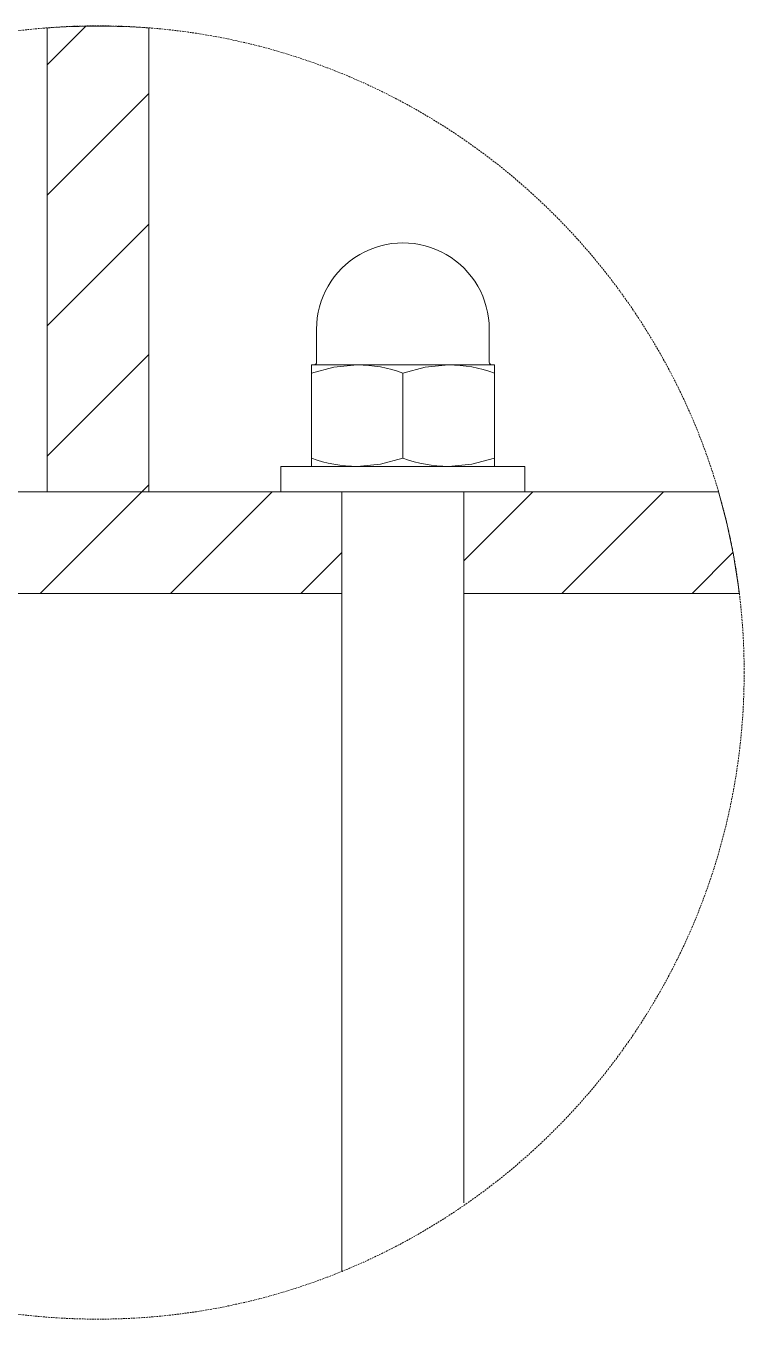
# Model space of a CAD drawing. Header units: millimetres. Extents: x -31 to 4670, y 115 to 3153.
# Drawn here: x 1595 to 2125, y 115 to 1069 of the extents above; entities that cross this region are included whole.
import ezdxf

# ---------------------------------------------------------------- set-up
doc = ezdxf.new("R2010")
doc.units = ezdxf.units.MM
doc.linetypes.add('HIDDEN', pattern=[1.905, 1.27, -0.635])
doc.layers.add('ZANO_R', color=7, linetype='Continuous', lineweight=0)
doc.layers.add('ZANO_R_przerywana', color=7, linetype='HIDDEN', lineweight=0)

msp = doc.modelspace()

# ---------------------------------------------------------------- linework, layer by layer
at = {"layer": 'ZANO_R'}
for p, q in [((1610.34, 1039.96), (1638.81, 1068.44)), ((1610.34, 1067.04), (1610.34, 724.9)), ((1685.34, 1067.04), (1685.34, 724.9)), ((1610.34, 943.74), (1685.34, 1018.74)), ((1610.34, 847.53), (1685.34, 922.53)), ((1809.09, 844.9), (1809.09, 820.52)), ((1936.59, 820.52), (1936.59, 844.9)), ((1610.34, 751.31), (1685.34, 826.31)), ((1805.34, 812.62), (1805.34, 818.65)), ((1839.09, 818.65), (1805.34, 818.65)), ((1805.34, 812.62), (1821.87, 816.99)), ((1805.34, 812.62), (1805.34, 749.68)), ((1821.87, 816.99), (1839.09, 818.65)), ((1906.59, 818.65), (1839.09, 818.65)), ((1872.84, 812.62), (1889.37, 816.99)), ((1872.84, 812.62), (1872.84, 749.68)), ((1889.37, 816.99), (1906.59, 818.65)), ((1940.34, 818.65), (1906.59, 818.65)), ((1940.34, 812.62), (1940.34, 818.65)), ((1940.34, 812.62), (1940.34, 749.68)), ((1805.34, 743.65), (1805.34, 749.68)), ((1856.3, 745.3), (1839.09, 743.65)), ((1872.84, 749.68), (1856.3, 745.3)), ((1923.8, 745.3), (1906.59, 743.65)), ((1940.34, 749.68), (1923.8, 745.3)), ((1940.34, 743.65), (1940.34, 749.68)), ((1782.84, 743.65), (1782.84, 724.9)), ((1962.84, 743.65), (1782.84, 743.65)), ((1962.84, 724.9), (1962.84, 743.65)), ((1680.14, 724.9), (1685.34, 730.09)), ((1467.84, 724.9), (1827.84, 724.9)), ((1605.14, 649.9), (1680.14, 724.9)), ((1685.34, 724.9), (1610.34, 724.9)), ((1701.36, 649.9), (1776.36, 724.9)), ((1962.84, 724.9), (1782.84, 724.9)), ((1827.84, 724.9), (1827.84, 649.9)), ((1827.84, 724.9), (1827.84, 150.09)), ((2105.65, 725.06), (1917.84, 724.9)), ((1968.84, 724.94), (1917.84, 673.94)), ((1917.84, 649.9), (1917.84, 724.9)), ((1917.84, 724.9), (1917.84, 200.44)), ((2065.14, 725.03), (1990.01, 649.9)), ((1797.58, 649.9), (1827.84, 680.16)), ((2116.42, 680.09), (2086.23, 649.9)), ((1827.84, 649.9), (1467.84, 649.9)), ((1917.84, 649.9), (2121.12, 649.9))]:
    msp.add_line(p, q, dxfattribs=at)
for centre, radius, start, end in [((1647.84, 591.67), 476.86, 85.48959, 94.51041), ((1872.84, 844.9), 63.75, 359.99973, 180.00027), ((1807.21, 820.52), 1.88, 270.00294, 359.99024), ((1838.22, 716.33), 102.32, 70.22696, 89.51677), ((1905.72, 716.33), 102.32, 70.22696, 89.51677), ((1938.46, 820.52), 1.88, 180.00977, 269.9834), ((1839.95, 845.97), 102.32, 250.22793, 269.51626), ((1907.45, 845.97), 102.32, 250.22793, 269.51626), ((1647.63, 591.67), 477.06, 7.01107, 16.23796)]:
    msp.add_arc(centre, radius, start, end, dxfattribs=at)
at = {"layer": 'ZANO_R_przerywana'}
msp.add_circle((1647.63, 591.67), 477.06, dxfattribs=at)

doc.saveas('drawing.dxf')
